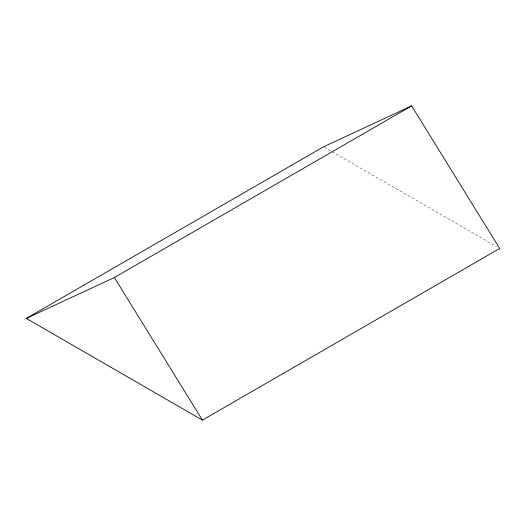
<?xml version="1.0" encoding="UTF-8"?>
<svg xmlns="http://www.w3.org/2000/svg" width="526" height="526" viewBox="0 0 526 526"><rect width="100%" height="100%" fill="white"/><g stroke="black" fill="none" stroke-linecap="round" stroke-linejoin="round"><path stroke-width="0.39" stroke-dasharray="2.63 1.97" d="M324.292 147.201L331.393 151.304M332.103 151.712L496.86 246.832"/><path stroke-width="0.79" d="M26.3 318.427L323.582 146.793L411.641 105.89L499.7 248.476L202.418 420.11L26.3 318.427L114.359 277.524L411.641 105.89M114.359 277.524L202.418 420.11"/></g></svg>
